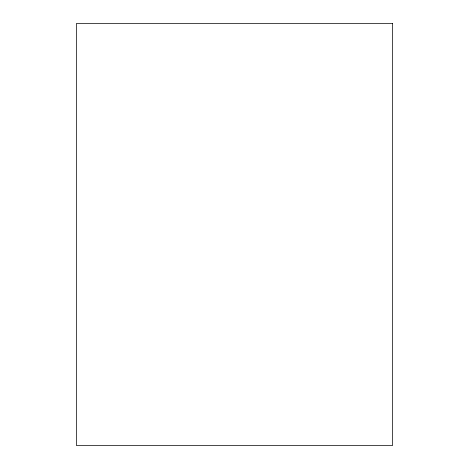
<?xml version="1.0" encoding="UTF-8"?>
<svg xmlns="http://www.w3.org/2000/svg" width="469" height="469" viewBox="0 0 469 469"><rect width="100%" height="100%" fill="white"/><g stroke="black" fill="none" stroke-linecap="round" stroke-linejoin="round"><path stroke-width="0.7" d="M392.541 23.45L76.459 23.45L76.459 445.55L392.541 445.55L392.541 23.45"/></g></svg>
